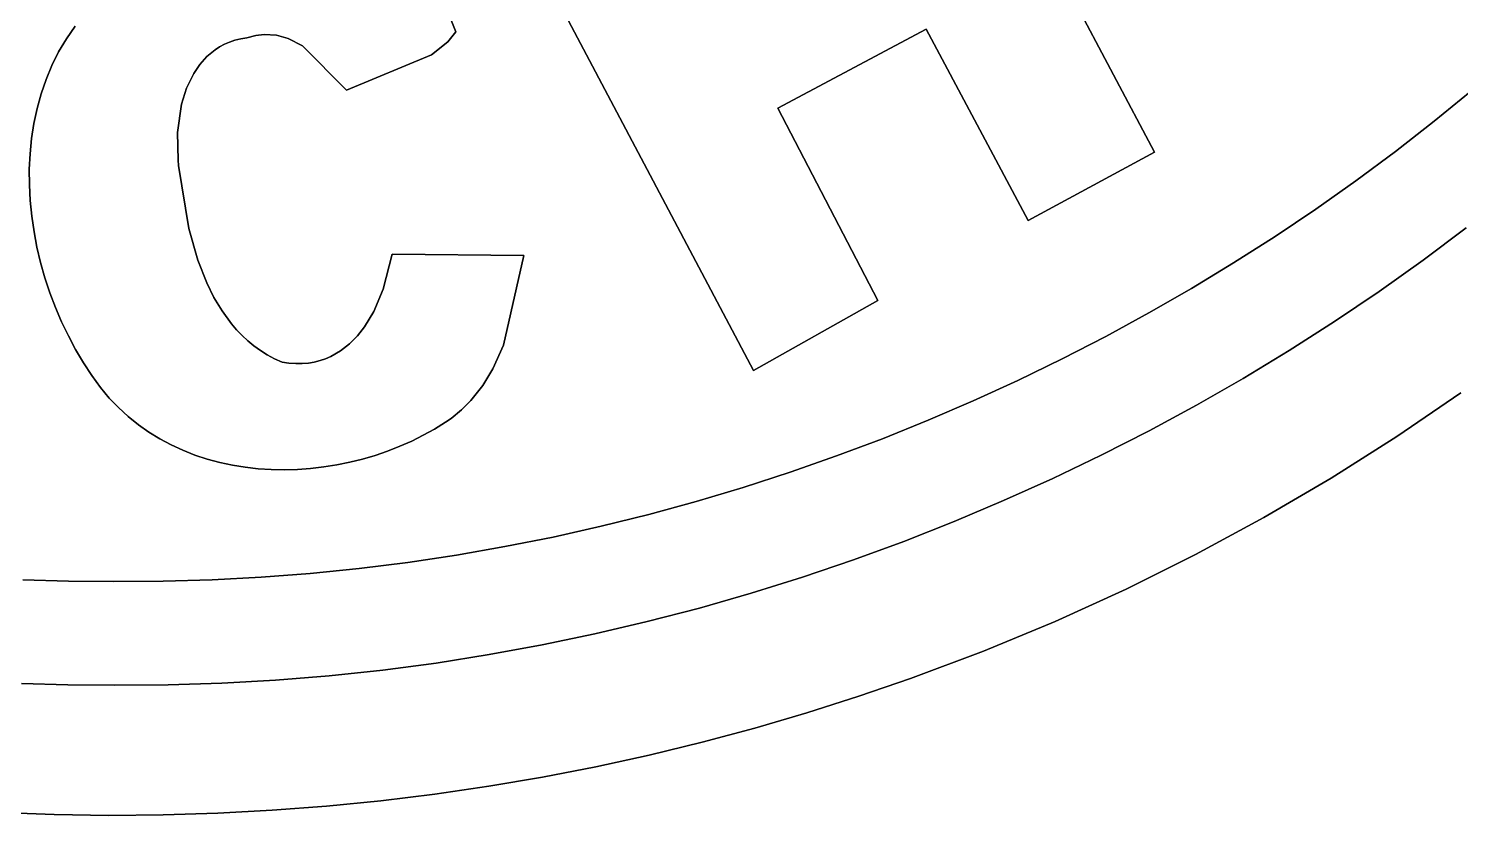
# Model space of a CAD drawing. Extents: x -357 to 364, y -246 to 254.
# Drawn here: x -0.1 to 79.8, y -125.9 to -82 of the extents above; entities that cross this region are included whole.
import ezdxf

# ---------------------------------------------------------------- set-up
doc = ezdxf.new("R2010")
doc.units = 0
doc.header["$MEASUREMENT"] = 0
doc.linetypes.add('CONTINUOUS_100', pattern=[0])
for name, color, linetype in [('COLOR_0260AAFF', 7, 'CONTINUOUS'), ('COLOR_DB053EFF', 7, 'CONTINUOUS'), ('COLOR_FFFFFFFF', 7, 'CONTINUOUS'), ('DAMIEL', 171, 'CONTINUOUS')]:
    doc.layers.add(name, color=color, linetype=linetype)

msp = doc.modelspace()

# ---------------------------------------------------------------- linework, layer by layer
at = {"layer": 'COLOR_0260AAFF', "linetype": 'CONTINUOUS_100'}
for p, q in [((77.691524, -94.897197), (80.096079, -93.095371)), ((75.243306, -96.638873), (77.691524, -94.897197)), ((72.753062, -98.319711), (75.243306, -96.638873)), ((70.222429, -99.939025), (72.753062, -98.319711)), ((67.653047, -101.496128), (70.222429, -99.939025)), ((65.046552, -102.990333), (67.653047, -101.496128)), ((62.404583, -104.420954), (65.046552, -102.990333)), ((79.806733, -102.305419), (76.21924, -104.745895)), ((59.728777, -105.787305), (62.404583, -104.420954)), ((76.21924, -104.745895), (72.552752, -107.065503)), ((57.020773, -107.088699), (59.728777, -105.787305)), ((72.552752, -107.065503), (68.810549, -109.260828)), ((54.282208, -108.32445), (57.020773, -107.088699)), ((51.51472, -109.49387), (54.282208, -108.32445)), ((68.810549, -109.260828), (64.995912, -111.328455)), ((48.719947, -110.596274), (51.51472, -109.49387)), ((45.899527, -111.630975), (48.719947, -110.596274)), ((43.055097, -112.597286), (45.899527, -111.630975)), ((64.995912, -111.328455), (61.11212, -113.264971)), ((40.188296, -113.49452), (43.055097, -112.597286)), ((61.11212, -113.264971), (57.162456, -115.066961)), ((37.300761, -114.321993), (40.188296, -113.49452)), ((34.394131, -115.079015), (37.300761, -114.321993)), ((28.530134, -116.378967), (31.470043, -115.764902)), ((31.470043, -115.764902), (34.394131, -115.079015)), ((57.162456, -115.066961), (53.150198, -116.73101)), ((25.576044, -116.920522), (28.530134, -116.378967)), ((19.631868, -117.783361), (22.609409, -117.388883)), ((22.609409, -117.388883), (25.576044, -116.920522)), ((53.150198, -116.73101), (49.078628, -118.253704)), ((13.650618, -118.347925), (16.645058, -118.10327)), ((16.645058, -118.10327), (19.631868, -117.783361)), ((49.078628, -118.253704), (46.203897, -119.24672)), ((-0.539003, -118.533763), (2.048689, -118.606965)), ((2.048689, -118.606965), (4.637891, -118.623494)), ((4.637891, -118.623494), (7.645397, -118.608723)), ((7.645397, -118.608723), (10.650185, -118.516639)), ((10.650185, -118.516639), (13.650618, -118.347925)), ((46.203897, -119.24672), (43.306703, -120.170789)), ((43.306703, -120.170789), (40.388669, -121.02588)), ((40.388669, -121.02588), (37.451418, -121.81196)), ((37.451418, -121.81196), (34.496577, -122.528999)), ((34.496577, -122.528999), (31.525768, -123.176964)), ((28.540616, -123.755824), (25.542745, -124.265547)), ((31.525768, -123.176964), (28.540616, -123.755824)), ((25.542745, -124.265547), (22.53378, -124.706101)), ((16.489062, -125.379578), (13.456558, -125.612437)), ((19.515344, -125.077456), (16.489062, -125.379578)), ((22.53378, -124.706101), (19.515344, -125.077456)), ((1.296808, -125.8506), (-1.742442, -125.736665)), ((4.337957, -125.895113), (1.296808, -125.8506)), ((7.379381, -125.870236), (4.337957, -125.895113)), ((10.419457, -125.776), (7.379381, -125.870236)), ((13.456558, -125.612437), (10.419457, -125.776))]:
    msp.add_line(p, q, dxfattribs=at)
at = {"layer": 'COLOR_DB053EFF', "linetype": 'CONTINUOUS_100'}
for p, q in [((62.710311, -88.865147), (49.191733, -63.361449)), ((62.710311, -88.865147), (49.191733, -63.361449)), ((27.55291, -76.896365), (40.316319, -101.056365)), ((27.55291, -76.896365), (40.316319, -101.056365)), ((23.716536, -82.156039), (23.409493, -81.400365)), ((23.716536, -82.156039), (23.409493, -81.400365)), ((2.453177, -81.837893), (1.969572, -82.541703)), ((2.453177, -81.837893), (1.969572, -82.541703)), ((12.537119, -82.354909), (13.017572, -82.299475)), ((12.537119, -82.354909), (13.017572, -82.299475)), ((13.017572, -82.299475), (13.703531, -82.342327)), ((13.017572, -82.299475), (13.703531, -82.342327)), ((23.26599, -82.706978), (23.716536, -82.156039)), ((23.26599, -82.706978), (23.716536, -82.156039)), ((41.671923, -86.409556), (49.952107, -81.994566)), ((41.671923, -86.409556), (49.952107, -81.994566)), ((49.952107, -81.994566), (55.659804, -92.691908)), ((49.952107, -81.994566), (55.659804, -92.691908)), ((1.969572, -82.541703), (1.539784, -83.273312)), ((1.969572, -82.541703), (1.539784, -83.273312)), ((10.271071, -83.153262), (10.523577, -82.990175)), ((10.271071, -83.153262), (10.523577, -82.990175)), ((10.523577, -82.990175), (10.792424, -82.846252)), ((10.523577, -82.990175), (10.792424, -82.846252)), ((10.792424, -82.846252), (11.077932, -82.722613)), ((10.792424, -82.846252), (11.077932, -82.722613)), ((11.077932, -82.722613), (11.38042, -82.62038)), ((11.077932, -82.722613), (11.38042, -82.62038)), ((11.38042, -82.62038), (11.700209, -82.540673)), ((11.38042, -82.62038), (11.700209, -82.540673)), ((11.700209, -82.540673), (12.037617, -82.484614)), ((11.700209, -82.540673), (12.037617, -82.484614)), ((12.037617, -82.484614), (12.537119, -82.354909)), ((12.037617, -82.484614), (12.537119, -82.354909)), ((13.703531, -82.342327), (14.349195, -82.518207)), ((13.703531, -82.342327), (14.349195, -82.518207)), ((14.349195, -82.518207), (15.150052, -82.924306)), ((14.349195, -82.518207), (15.150052, -82.924306)), ((15.150052, -82.924306), (17.601788, -85.402315)), ((15.150052, -82.924306), (17.601788, -85.402315)), ((22.342825, -83.430182), (23.26599, -82.706978)), ((22.342825, -83.430182), (23.26599, -82.706978)), ((1.539784, -83.273312), (1.162674, -84.030219)), ((1.539784, -83.273312), (1.162674, -84.030219)), ((9.41806, -83.974824), (9.813802, -83.532441)), ((9.41806, -83.974824), (9.813802, -83.532441)), ((9.813802, -83.532441), (10.271071, -83.153262)), ((9.813802, -83.532441), (10.271071, -83.153262)), ((17.601788, -85.402315), (22.342825, -83.430182)), ((17.601788, -85.402315), (22.342825, -83.430182)), ((1.162674, -84.030219), (0.8371, -84.80992)), ((1.162674, -84.030219), (0.8371, -84.80992)), ((8.681096, -85.298437), (9.081287, -84.47144)), ((8.681096, -85.298437), (9.081287, -84.47144)), ((9.081287, -84.47144), (9.41806, -83.974824)), ((9.081287, -84.47144), (9.41806, -83.974824)), ((0.8371, -84.80992), (0.561922, -85.609913)), ((0.8371, -84.80992), (0.561922, -85.609913)), ((8.399194, -86.197016), (8.681096, -85.298437)), ((8.399194, -86.197016), (8.681096, -85.298437)), ((80.320097, -85.496562), (78.30899, -87.137025)), ((80.320097, -85.496562), (78.30899, -87.137025)), ((0.561922, -85.609913), (0.336, -86.427693)), ((0.561922, -85.609913), (0.336, -86.427693)), ((8.168773, -87.771511), (8.399194, -86.197016)), ((8.168773, -87.771511), (8.399194, -86.197016)), ((0.336, -86.427693), (0.158192, -87.260759)), ((0.336, -86.427693), (0.158192, -87.260759)), ((47.256077, -97.144902), (41.671923, -86.409556)), ((47.256077, -97.144902), (41.671923, -86.409556)), ((0.158192, -87.260759), (0.027358, -88.106607)), ((0.158192, -87.260759), (0.027358, -88.106607)), ((8.202978, -89.320645), (8.168773, -87.771511)), ((8.202978, -89.320645), (8.168773, -87.771511)), ((78.30899, -87.137025), (76.147213, -88.825733)), ((78.30899, -87.137025), (76.147213, -88.825733)), ((0.027358, -88.106607), (-0.057642, -88.962734)), ((0.027358, -88.106607), (-0.057642, -88.962734)), ((-0.057642, -88.962734), (-0.097949, -89.826636)), ((-0.057642, -88.962734), (-0.097949, -89.826636)), ((8.238057, -89.615098), (8.202978, -89.320645)), ((8.238057, -89.615098), (8.202978, -89.320645)), ((55.659804, -92.691908), (62.710311, -88.865147)), ((55.659804, -92.691908), (62.710311, -88.865147)), ((76.147213, -88.825733), (73.945872, -90.462432)), ((76.147213, -88.825733), (73.945872, -90.462432)), ((-0.097949, -89.826636), (-0.094704, -90.695812)), ((-0.097949, -89.826636), (-0.094704, -90.695812)), ((8.806549, -93.133632), (8.238057, -89.615098)), ((8.806549, -93.133632), (8.238057, -89.615098)), ((-0.094704, -90.695812), (-0.049047, -91.567757)), ((-0.094704, -90.695812), (-0.049047, -91.567757)), ((73.945872, -90.462432), (71.706353, -92.046531)), ((73.945872, -90.462432), (71.706353, -92.046531)), ((-0.049047, -91.567757), (0.037881, -92.439969)), ((-0.049047, -91.567757), (0.037881, -92.439969)), ((0.037881, -92.439969), (0.16494, -93.309945)), ((0.037881, -92.439969), (0.16494, -93.309945)), ((71.706353, -92.046531), (69.430043, -93.577438)), ((71.706353, -92.046531), (69.430043, -93.577438)), ((0.16494, -93.309945), (0.330988, -94.175182)), ((0.16494, -93.309945), (0.330988, -94.175182)), ((9.305646, -94.898505), (8.806549, -93.133632)), ((9.305646, -94.898505), (8.806549, -93.133632)), ((0.330988, -94.175182), (0.534886, -95.033176)), ((0.330988, -94.175182), (0.534886, -95.033176)), ((69.430043, -93.577438), (67.118328, -95.054563)), ((69.430043, -93.577438), (67.118328, -95.054563)), ((0.534886, -95.033176), (0.775493, -95.881424)), ((0.534886, -95.033176), (0.775493, -95.881424)), ((9.803829, -96.16859), (9.305646, -94.898505)), ((9.803829, -96.16859), (9.305646, -94.898505)), ((20.15658, -94.555044), (19.657297, -96.520777)), ((20.15658, -94.555044), (19.657297, -96.520777)), ((27.510555, -94.641919), (20.15658, -94.555044)), ((27.510555, -94.641919), (20.15658, -94.555044)), ((26.367488, -99.641724), (27.510555, -94.641919)), ((26.367488, -99.641724), (27.510555, -94.641919)), ((67.118328, -95.054563), (64.772594, -96.477313)), ((67.118328, -95.054563), (64.772594, -96.477313)), ((0.775493, -95.881424), (1.051668, -96.717424)), ((0.775493, -95.881424), (1.051668, -96.717424)), ((10.203463, -96.973798), (9.803829, -96.16859)), ((10.203463, -96.973798), (9.803829, -96.16859)), ((19.657297, -96.520777), (19.125139, -97.766862)), ((19.657297, -96.520777), (19.125139, -97.766862)), ((64.772594, -96.477313), (62.394228, -97.845097)), ((64.772594, -96.477313), (62.394228, -97.845097)), ((1.051668, -96.717424), (1.362271, -97.538673)), ((1.051668, -96.717424), (1.362271, -97.538673)), ((10.662416, -97.735833), (10.203463, -96.973798)), ((10.662416, -97.735833), (10.203463, -96.973798)), ((40.316319, -101.056365), (47.256077, -97.144902)), ((40.316319, -101.056365), (47.256077, -97.144902)), ((1.362271, -97.538673), (1.70616, -98.342666)), ((1.362271, -97.538673), (1.70616, -98.342666)), ((11.185238, -98.446158), (10.662416, -97.735833)), ((11.185238, -98.446158), (10.662416, -97.735833)), ((19.125139, -97.766862), (18.612473, -98.61629)), ((19.125139, -97.766862), (18.612473, -98.61629)), ((62.394228, -97.845097), (59.984616, -99.157325)), ((62.394228, -97.845097), (59.984616, -99.157325)), ((1.70616, -98.342666), (2.082196, -99.126903)), ((1.70616, -98.342666), (2.082196, -99.126903)), ((11.472022, -98.779262), (11.185238, -98.446158)), ((11.472022, -98.779262), (11.185238, -98.446158)), ((11.77648, -99.096238), (11.472022, -98.779262)), ((11.77648, -99.096238), (11.472022, -98.779262)), ((18.612473, -98.61629), (18.213687, -99.125114)), ((18.612473, -98.61629), (18.213687, -99.125114)), ((2.082196, -99.126903), (2.489238, -99.888878)), ((2.082196, -99.126903), (2.489238, -99.888878)), ((12.09918, -99.396017), (11.77648, -99.096238)), ((12.09918, -99.396017), (11.77648, -99.096238)), ((12.440691, -99.677534), (12.09918, -99.396017)), ((12.440691, -99.677534), (12.09918, -99.396017)), ((12.801583, -99.939721), (12.440691, -99.677534)), ((12.801583, -99.939721), (12.440691, -99.677534)), ((17.767466, -99.577441), (17.272242, -99.964248)), ((17.767466, -99.577441), (17.272242, -99.964248)), ((18.213687, -99.125114), (17.767466, -99.577441)), ((18.213687, -99.125114), (17.767466, -99.577441)), ((25.772702, -100.96799), (26.367488, -99.641724)), ((25.772702, -100.96799), (26.367488, -99.641724)), ((59.984616, -99.157325), (57.545143, -100.413405)), ((59.984616, -99.157325), (57.545143, -100.413405)), ((2.489238, -99.888878), (2.926145, -100.626089)), ((2.489238, -99.888878), (2.926145, -100.626089)), ((2.926145, -100.626089), (3.391777, -101.336034)), ((2.926145, -100.626089), (3.391777, -101.336034)), ((13.182424, -100.181511), (12.801583, -99.939721)), ((13.182424, -100.181511), (12.801583, -99.939721)), ((13.583782, -100.401836), (13.182424, -100.181511)), ((13.583782, -100.401836), (13.182424, -100.181511)), ((14.006227, -100.599631), (13.583782, -100.401836)), ((14.006227, -100.599631), (13.583782, -100.401836)), ((14.395303, -100.652103), (14.006227, -100.599631)), ((14.395303, -100.652103), (14.006227, -100.599631)), ((14.769973, -100.675788), (14.395303, -100.652103)), ((14.769973, -100.675788), (14.395303, -100.652103)), ((15.130433, -100.671812), (14.769973, -100.675788)), ((15.130433, -100.671812), (14.769973, -100.675788)), ((15.47688, -100.641304), (15.130433, -100.671812)), ((15.47688, -100.641304), (15.130433, -100.671812)), ((15.809509, -100.585392), (15.47688, -100.641304)), ((15.809509, -100.585392), (15.47688, -100.641304)), ((16.128516, -100.505203), (15.809509, -100.585392)), ((16.128516, -100.505203), (15.809509, -100.585392)), ((16.434097, -100.401867), (16.128516, -100.505203)), ((16.434097, -100.401867), (16.128516, -100.505203)), ((16.726447, -100.27651), (16.434097, -100.401867)), ((16.726447, -100.27651), (16.434097, -100.401867)), ((17.272242, -99.964248), (16.726447, -100.27651)), ((17.272242, -99.964248), (16.726447, -100.27651)), ((57.545143, -100.413405), (55.077197, -101.612745)), ((57.545143, -100.413405), (55.077197, -101.612745)), ((3.391777, -101.336034), (3.884992, -102.016208)), ((3.391777, -101.336034), (3.884992, -102.016208)), ((25.211812, -101.89296), (25.772702, -100.96799)), ((25.211812, -101.89296), (25.772702, -100.96799)), ((3.884992, -102.016208), (4.368021, -102.595036)), ((3.884992, -102.016208), (4.368021, -102.595036)), ((24.537589, -102.741874), (25.211812, -101.89296)), ((24.537589, -102.741874), (25.211812, -101.89296)), ((55.077197, -101.612745), (52.582164, -102.754755)), ((55.077197, -101.612745), (52.582164, -102.754755)), ((4.368021, -102.595036), (4.880843, -103.132337)), ((4.368021, -102.595036), (4.880843, -103.132337)), ((24.01851, -103.258323), (24.537589, -102.741874)), ((24.01851, -103.258323), (24.537589, -102.741874)), ((52.582164, -102.754755), (50.061429, -103.838842)), ((52.582164, -102.754755), (50.061429, -103.838842)), ((4.880843, -103.132337), (5.42158, -103.628657)), ((4.880843, -103.132337), (5.42158, -103.628657)), ((5.42158, -103.628657), (5.988355, -104.084547)), ((5.42158, -103.628657), (5.988355, -104.084547)), ((23.125541, -103.947898), (23.439107, -103.73011)), ((23.125541, -103.947898), (23.439107, -103.73011)), ((23.439107, -103.73011), (24.01851, -103.258323)), ((23.439107, -103.73011), (24.01851, -103.258323)), ((50.061429, -103.838842), (47.516381, -104.864417)), ((50.061429, -103.838842), (47.516381, -104.864417)), ((5.988355, -104.084547), (6.579289, -104.500555)), ((5.988355, -104.084547), (6.579289, -104.500555)), ((6.579289, -104.500555), (7.192502, -104.877232)), ((6.579289, -104.500555), (7.192502, -104.877232)), ((21.242958, -104.996521), (21.890155, -104.67405)), ((21.242958, -104.996521), (21.890155, -104.67405)), ((21.890155, -104.67405), (22.518309, -104.324326)), ((21.890155, -104.67405), (22.518309, -104.324326)), ((22.518309, -104.324326), (23.125541, -103.947898)), ((22.518309, -104.324326), (23.125541, -103.947898)), ((7.192502, -104.877232), (7.826117, -105.215125)), ((7.192502, -104.877232), (7.826117, -105.215125)), ((7.826117, -105.215125), (8.478257, -105.514785)), ((7.826117, -105.215125), (8.478257, -105.514785)), ((19.898944, -105.557506), (20.578594, -105.291189)), ((19.898944, -105.557506), (20.578594, -105.291189)), ((20.578594, -105.291189), (21.242958, -104.996521)), ((20.578594, -105.291189), (21.242958, -104.996521)), ((47.516381, -104.864417), (44.948404, -105.830887)), ((47.516381, -104.864417), (44.948404, -105.830887)), ((8.478257, -105.514785), (9.147041, -105.776758)), ((8.478257, -105.514785), (9.147041, -105.776758)), ((9.147041, -105.776758), (9.830592, -106.001596)), ((9.147041, -105.776758), (9.830592, -106.001596)), ((9.830592, -106.001596), (10.527032, -106.189847)), ((9.830592, -106.001596), (10.527032, -106.189847)), ((10.527032, -106.189847), (11.234482, -106.34206)), ((10.527032, -106.189847), (11.234482, -106.34206)), ((17.065041, -106.328282), (17.787056, -106.18086)), ((17.065041, -106.328282), (17.787056, -106.18086)), ((17.787056, -106.18086), (18.501296, -106.002891)), ((17.787056, -106.18086), (18.501296, -106.002891)), ((18.501296, -106.002891), (19.205885, -105.794923)), ((18.501296, -106.002891), (19.205885, -105.794923)), ((19.205885, -105.794923), (19.898944, -105.557506)), ((19.205885, -105.794923), (19.898944, -105.557506)), ((44.948404, -105.830887), (42.358884, -106.737661)), ((44.948404, -105.830887), (42.358884, -106.737661)), ((11.234482, -106.34206), (11.951063, -106.458784)), ((11.234482, -106.34206), (11.951063, -106.458784)), ((11.951063, -106.458784), (12.674899, -106.540568)), ((11.951063, -106.458784), (12.674899, -106.540568)), ((12.674899, -106.540568), (13.404109, -106.587961)), ((12.674899, -106.540568), (13.404109, -106.587961)), ((13.404109, -106.587961), (14.136815, -106.601512)), ((13.404109, -106.587961), (14.136815, -106.601512)), ((14.136815, -106.601512), (14.87114, -106.581771)), ((14.136815, -106.601512), (14.87114, -106.581771)), ((14.87114, -106.581771), (15.605205, -106.529286)), ((14.87114, -106.581771), (15.605205, -106.529286)), ((15.605205, -106.529286), (16.337132, -106.444607)), ((15.605205, -106.529286), (16.337132, -106.444607)), ((16.337132, -106.444607), (17.065041, -106.328282)), ((16.337132, -106.444607), (17.065041, -106.328282)), ((42.358884, -106.737661), (39.749209, -107.584149)), ((42.358884, -106.737661), (39.749209, -107.584149)), ((39.749209, -107.584149), (37.120765, -108.369758)), ((39.749209, -107.584149), (37.120765, -108.369758)), ((37.120765, -108.369758), (34.474938, -109.093897)), ((37.120765, -108.369758), (34.474938, -109.093897)), ((34.474938, -109.093897), (31.813113, -109.755976)), ((34.474938, -109.093897), (31.813113, -109.755976)), ((31.813113, -109.755976), (29.136678, -110.355402)), ((31.813113, -109.755976), (29.136678, -110.355402)), ((26.447019, -110.891585), (23.745522, -111.363933)), ((26.447019, -110.891585), (23.745522, -111.363933)), ((29.136678, -110.355402), (26.447019, -110.891585)), ((29.136678, -110.355402), (26.447019, -110.891585)), ((21.033573, -111.771855), (18.312559, -112.11476)), ((21.033573, -111.771855), (18.312559, -112.11476)), ((23.745522, -111.363933), (21.033573, -111.771855)), ((23.745522, -111.363933), (21.033573, -111.771855)), ((12.84888, -112.603153), (10.108988, -112.747458)), ((12.84888, -112.603153), (10.108988, -112.747458)), ((15.583866, -112.392056), (12.84888, -112.603153)), ((15.583866, -112.392056), (12.84888, -112.603153)), ((18.312559, -112.11476), (15.583866, -112.392056)), ((18.312559, -112.11476), (15.583866, -112.392056)), ((2.083807, -112.816066), (-0.451099, -112.741981)), ((2.083807, -112.816066), (-0.451099, -112.741981)), ((4.620029, -112.83333), (2.083807, -112.816066)), ((4.620029, -112.83333), (2.083807, -112.816066)), ((7.365575, -112.824381), (4.620029, -112.83333)), ((7.365575, -112.824381), (4.620029, -112.83333)), ((10.108988, -112.747458), (7.365575, -112.824381)), ((10.108988, -112.747458), (7.365575, -112.824381))]:
    msp.add_line(p, q, dxfattribs=at)
at = {"layer": 'COLOR_FFFFFFFF', "linetype": 'CONTINUOUS_100'}
for p, q in [((49.191733, -63.361449), (62.710311, -88.865147)), ((40.316319, -101.056365), (27.55291, -76.896365)), ((23.409493, -81.400365), (23.716536, -82.156039)), ((1.969572, -82.541703), (2.453177, -81.837893)), ((13.017572, -82.299475), (12.537119, -82.354909)), ((13.703531, -82.342327), (13.017572, -82.299475)), ((23.716536, -82.156039), (23.26599, -82.706978)), ((49.952107, -81.994566), (41.671923, -86.409556)), ((55.659804, -92.691908), (49.952107, -81.994566)), ((1.539784, -83.273312), (1.969572, -82.541703)), ((10.523577, -82.990175), (10.271071, -83.153262)), ((10.792424, -82.846252), (10.523577, -82.990175)), ((11.077932, -82.722613), (10.792424, -82.846252)), ((11.38042, -82.62038), (11.077932, -82.722613)), ((11.700209, -82.540673), (11.38042, -82.62038)), ((12.037617, -82.484614), (11.700209, -82.540673)), ((12.537119, -82.354909), (12.037617, -82.484614)), ((14.349195, -82.518207), (13.703531, -82.342327)), ((15.150052, -82.924306), (14.349195, -82.518207)), ((17.601788, -85.402315), (15.150052, -82.924306)), ((23.26599, -82.706978), (22.342825, -83.430182)), ((1.162674, -84.030219), (1.539784, -83.273312)), ((9.813802, -83.532441), (9.41806, -83.974824)), ((10.271071, -83.153262), (9.813802, -83.532441)), ((22.342825, -83.430182), (17.601788, -85.402315)), ((0.8371, -84.80992), (1.162674, -84.030219)), ((9.081287, -84.47144), (8.681096, -85.298437)), ((9.41806, -83.974824), (9.081287, -84.47144)), ((0.561922, -85.609913), (0.8371, -84.80992)), ((8.681096, -85.298437), (8.399194, -86.197016)), ((78.30899, -87.137025), (80.320097, -85.496562)), ((0.336, -86.427693), (0.561922, -85.609913)), ((8.399194, -86.197016), (8.168773, -87.771511)), ((0.158192, -87.260759), (0.336, -86.427693)), ((41.671923, -86.409556), (47.256077, -97.144902)), ((0.027358, -88.106607), (0.158192, -87.260759)), ((8.168773, -87.771511), (8.202978, -89.320645)), ((76.147213, -88.825733), (78.30899, -87.137025)), ((-0.057642, -88.962734), (0.027358, -88.106607)), ((-0.097949, -89.826636), (-0.057642, -88.962734)), ((8.202978, -89.320645), (8.238057, -89.615098)), ((62.710311, -88.865147), (55.659804, -92.691908)), ((73.945872, -90.462432), (76.147213, -88.825733)), ((-0.094704, -90.695812), (-0.097949, -89.826636)), ((8.238057, -89.615098), (8.806549, -93.133632)), ((-0.049047, -91.567757), (-0.094704, -90.695812)), ((71.706353, -92.046531), (73.945872, -90.462432)), ((0.037881, -92.439969), (-0.049047, -91.567757)), ((0.16494, -93.309945), (0.037881, -92.439969)), ((69.430043, -93.577438), (71.706353, -92.046531)), ((0.330988, -94.175182), (0.16494, -93.309945)), ((8.806549, -93.133632), (9.305646, -94.898505)), ((80.096079, -93.095371), (77.691524, -94.897197)), ((0.534886, -95.033176), (0.330988, -94.175182)), ((67.118328, -95.054563), (69.430043, -93.577438)), ((0.775493, -95.881424), (0.534886, -95.033176)), ((9.305646, -94.898505), (9.803829, -96.16859)), ((19.657297, -96.520777), (20.15658, -94.555044)), ((20.15658, -94.555044), (27.510555, -94.641919)), ((27.510555, -94.641919), (26.367488, -99.641724)), ((64.772594, -96.477313), (67.118328, -95.054563)), ((77.691524, -94.897197), (75.243306, -96.638873)), ((1.051668, -96.717424), (0.775493, -95.881424)), ((9.803829, -96.16859), (10.203463, -96.973798)), ((19.125139, -97.766862), (19.657297, -96.520777)), ((62.394228, -97.845097), (64.772594, -96.477313)), ((75.243306, -96.638873), (72.753062, -98.319711)), ((1.362271, -97.538673), (1.051668, -96.717424)), ((10.203463, -96.973798), (10.662416, -97.735833)), ((47.256077, -97.144902), (40.316319, -101.056365)), ((1.70616, -98.342666), (1.362271, -97.538673)), ((10.662416, -97.735833), (11.185238, -98.446158)), ((18.612473, -98.61629), (19.125139, -97.766862)), ((59.984616, -99.157325), (62.394228, -97.845097)), ((2.082196, -99.126903), (1.70616, -98.342666)), ((11.185238, -98.446158), (11.472022, -98.779262)), ((11.472022, -98.779262), (11.77648, -99.096238)), ((18.213687, -99.125114), (18.612473, -98.61629)), ((72.753062, -98.319711), (70.222429, -99.939025)), ((2.489238, -99.888878), (2.082196, -99.126903)), ((11.77648, -99.096238), (12.09918, -99.396017)), ((12.09918, -99.396017), (12.440691, -99.677534)), ((12.440691, -99.677534), (12.801583, -99.939721)), ((17.272242, -99.964248), (17.767466, -99.577441)), ((17.767466, -99.577441), (18.213687, -99.125114)), ((26.367488, -99.641724), (25.772702, -100.96799)), ((57.545143, -100.413405), (59.984616, -99.157325)), ((2.926145, -100.626089), (2.489238, -99.888878)), ((3.391777, -101.336034), (2.926145, -100.626089)), ((12.801583, -99.939721), (13.182424, -100.181511)), ((13.182424, -100.181511), (13.583782, -100.401836)), ((13.583782, -100.401836), (14.006227, -100.599631)), ((14.006227, -100.599631), (14.395303, -100.652103)), ((14.395303, -100.652103), (14.769973, -100.675788)), ((14.769973, -100.675788), (15.130433, -100.671812)), ((15.130433, -100.671812), (15.47688, -100.641304)), ((15.47688, -100.641304), (15.809509, -100.585392)), ((15.809509, -100.585392), (16.128516, -100.505203)), ((16.128516, -100.505203), (16.434097, -100.401867)), ((16.434097, -100.401867), (16.726447, -100.27651)), ((16.726447, -100.27651), (17.272242, -99.964248)), ((55.077197, -101.612745), (57.545143, -100.413405)), ((70.222429, -99.939025), (67.653047, -101.496128)), ((3.884992, -102.016208), (3.391777, -101.336034)), ((25.772702, -100.96799), (25.211812, -101.89296)), ((4.368021, -102.595036), (3.884992, -102.016208)), ((25.211812, -101.89296), (24.537589, -102.741874)), ((52.582164, -102.754755), (55.077197, -101.612745)), ((67.653047, -101.496128), (65.046552, -102.990333)), ((4.880843, -103.132337), (4.368021, -102.595036)), ((24.537589, -102.741874), (24.01851, -103.258323)), ((50.061429, -103.838842), (52.582164, -102.754755)), ((65.046552, -102.990333), (62.404583, -104.420954)), ((76.21924, -104.745895), (79.806733, -102.305419)), ((5.42158, -103.628657), (4.880843, -103.132337)), ((5.988355, -104.084547), (5.42158, -103.628657)), ((23.439107, -103.73011), (23.125541, -103.947898)), ((24.01851, -103.258323), (23.439107, -103.73011)), ((47.516381, -104.864417), (50.061429, -103.838842)), ((6.579289, -104.500555), (5.988355, -104.084547)), ((7.192502, -104.877232), (6.579289, -104.500555)), ((21.890155, -104.67405), (21.242958, -104.996521)), ((22.518309, -104.324326), (21.890155, -104.67405)), ((23.125541, -103.947898), (22.518309, -104.324326)), ((62.404583, -104.420954), (59.728777, -105.787305)), ((7.826117, -105.215125), (7.192502, -104.877232)), ((8.478257, -105.514785), (7.826117, -105.215125)), ((20.578594, -105.291189), (19.898944, -105.557506)), ((21.242958, -104.996521), (20.578594, -105.291189)), ((44.948404, -105.830887), (47.516381, -104.864417)), ((72.552752, -107.065503), (76.21924, -104.745895)), ((9.147041, -105.776758), (8.478257, -105.514785)), ((9.830592, -106.001596), (9.147041, -105.776758)), ((10.527032, -106.189847), (9.830592, -106.001596)), ((11.234482, -106.34206), (10.527032, -106.189847)), ((17.787056, -106.18086), (17.065041, -106.328282)), ((18.501296, -106.002891), (17.787056, -106.18086)), ((19.205885, -105.794923), (18.501296, -106.002891)), ((19.898944, -105.557506), (19.205885, -105.794923)), ((42.358884, -106.737661), (44.948404, -105.830887)), ((59.728777, -105.787305), (57.020773, -107.088699)), ((11.951063, -106.458784), (11.234482, -106.34206)), ((12.674899, -106.540568), (11.951063, -106.458784)), ((13.404109, -106.587961), (12.674899, -106.540568)), ((14.136815, -106.601512), (13.404109, -106.587961)), ((14.87114, -106.581771), (14.136815, -106.601512)), ((15.605205, -106.529286), (14.87114, -106.581771)), ((16.337132, -106.444607), (15.605205, -106.529286)), ((17.065041, -106.328282), (16.337132, -106.444607)), ((39.749209, -107.584149), (42.358884, -106.737661)), ((68.810549, -109.260828), (72.552752, -107.065503)), ((37.120765, -108.369758), (39.749209, -107.584149)), ((57.020773, -107.088699), (54.282208, -108.32445)), ((34.474938, -109.093897), (37.120765, -108.369758)), ((54.282208, -108.32445), (51.51472, -109.49387)), ((31.813113, -109.755976), (34.474938, -109.093897)), ((64.995912, -111.328455), (68.810549, -109.260828)), ((29.136678, -110.355402), (31.813113, -109.755976)), ((51.51472, -109.49387), (48.719947, -110.596274)), ((23.745522, -111.363933), (26.447019, -110.891585)), ((26.447019, -110.891585), (29.136678, -110.355402)), ((48.719947, -110.596274), (45.899527, -111.630975)), ((18.312559, -112.11476), (21.033573, -111.771855)), ((21.033573, -111.771855), (23.745522, -111.363933)), ((45.899527, -111.630975), (43.055097, -112.597286)), ((61.11212, -113.264971), (64.995912, -111.328455)), ((10.108988, -112.747458), (12.84888, -112.603153)), ((12.84888, -112.603153), (15.583866, -112.392056)), ((15.583866, -112.392056), (18.312559, -112.11476)), ((43.055097, -112.597286), (40.188296, -113.49452)), ((-0.451099, -112.741981), (2.083807, -112.816066)), ((2.083807, -112.816066), (4.620029, -112.83333)), ((4.620029, -112.83333), (7.365575, -112.824381)), ((7.365575, -112.824381), (10.108988, -112.747458)), ((57.162456, -115.066961), (61.11212, -113.264971)), ((40.188296, -113.49452), (37.300761, -114.321993)), ((37.300761, -114.321993), (34.394131, -115.079015)), ((31.470043, -115.764902), (28.530134, -116.378967)), ((34.394131, -115.079015), (31.470043, -115.764902)), ((53.150198, -116.73101), (57.162456, -115.066961)), ((28.530134, -116.378967), (25.576044, -116.920522)), ((22.609409, -117.388883), (19.631868, -117.783361)), ((25.576044, -116.920522), (22.609409, -117.388883)), ((49.078628, -118.253704), (53.150198, -116.73101)), ((16.645058, -118.10327), (13.650618, -118.347925)), ((19.631868, -117.783361), (16.645058, -118.10327)), ((46.203897, -119.24672), (49.078628, -118.253704)), ((2.048689, -118.606965), (-0.539003, -118.533763)), ((4.637891, -118.623494), (2.048689, -118.606965)), ((7.645397, -118.608723), (4.637891, -118.623494)), ((10.650185, -118.516639), (7.645397, -118.608723)), ((13.650618, -118.347925), (10.650185, -118.516639)), ((43.306703, -120.170789), (46.203897, -119.24672)), ((40.388669, -121.02588), (43.306703, -120.170789)), ((37.451418, -121.81196), (40.388669, -121.02588)), ((34.496577, -122.528999), (37.451418, -121.81196)), ((31.525768, -123.176964), (34.496577, -122.528999)), ((25.542745, -124.265547), (28.540616, -123.755824)), ((28.540616, -123.755824), (31.525768, -123.176964)), ((22.53378, -124.706101), (25.542745, -124.265547)), ((13.456558, -125.612437), (16.489062, -125.379578)), ((16.489062, -125.379578), (19.515344, -125.077456)), ((19.515344, -125.077456), (22.53378, -124.706101)), ((-1.742442, -125.736665), (1.296808, -125.8506)), ((1.296808, -125.8506), (4.337957, -125.895113)), ((4.337957, -125.895113), (7.379381, -125.870236)), ((7.379381, -125.870236), (10.419457, -125.776)), ((10.419457, -125.776), (13.456558, -125.612437))]:
    msp.add_line(p, q, dxfattribs=at)
at = {"layer": 'DAMIEL', "linetype": 'CONTINUOUS_100'}
for p, q in [((62.710311, -88.865147), (49.191733, -63.361449)), ((62.710311, -88.865147), (49.191733, -63.361449)), ((27.55291, -76.896365), (40.316319, -101.056365)), ((27.55291, -76.896365), (40.316319, -101.056365)), ((23.716536, -82.156039), (23.409493, -81.400365)), ((23.716536, -82.156039), (23.409493, -81.400365)), ((2.453177, -81.837893), (1.969572, -82.541703)), ((2.453177, -81.837893), (1.969572, -82.541703)), ((12.537119, -82.354909), (13.017572, -82.299475)), ((12.537119, -82.354909), (13.017572, -82.299475)), ((13.017572, -82.299475), (13.703531, -82.342327)), ((13.017572, -82.299475), (13.703531, -82.342327)), ((23.26599, -82.706978), (23.716536, -82.156039)), ((23.26599, -82.706978), (23.716536, -82.156039)), ((41.671923, -86.409556), (49.952107, -81.994566)), ((41.671923, -86.409556), (49.952107, -81.994566)), ((49.952107, -81.994566), (55.659804, -92.691908)), ((49.952107, -81.994566), (55.659804, -92.691908)), ((1.969572, -82.541703), (1.539784, -83.273312)), ((1.969572, -82.541703), (1.539784, -83.273312)), ((10.271071, -83.153262), (10.523577, -82.990175)), ((10.271071, -83.153262), (10.523577, -82.990175)), ((10.523577, -82.990175), (10.792424, -82.846252)), ((10.523577, -82.990175), (10.792424, -82.846252)), ((10.792424, -82.846252), (11.077932, -82.722613)), ((10.792424, -82.846252), (11.077932, -82.722613)), ((11.077932, -82.722613), (11.38042, -82.62038)), ((11.077932, -82.722613), (11.38042, -82.62038)), ((11.38042, -82.62038), (11.700209, -82.540673)), ((11.38042, -82.62038), (11.700209, -82.540673)), ((11.700209, -82.540673), (12.037617, -82.484614)), ((11.700209, -82.540673), (12.037617, -82.484614)), ((12.037617, -82.484614), (12.537119, -82.354909)), ((12.037617, -82.484614), (12.537119, -82.354909)), ((13.703531, -82.342327), (14.349195, -82.518207)), ((13.703531, -82.342327), (14.349195, -82.518207)), ((14.349195, -82.518207), (15.150052, -82.924306)), ((14.349195, -82.518207), (15.150052, -82.924306)), ((15.150052, -82.924306), (17.601788, -85.402315)), ((15.150052, -82.924306), (17.601788, -85.402315)), ((22.342825, -83.430182), (23.26599, -82.706978)), ((22.342825, -83.430182), (23.26599, -82.706978)), ((1.539784, -83.273312), (1.162674, -84.030219)), ((1.539784, -83.273312), (1.162674, -84.030219)), ((9.41806, -83.974824), (9.813802, -83.532441)), ((9.41806, -83.974824), (9.813802, -83.532441)), ((9.813802, -83.532441), (10.271071, -83.153262)), ((9.813802, -83.532441), (10.271071, -83.153262)), ((17.601788, -85.402315), (22.342825, -83.430182)), ((17.601788, -85.402315), (22.342825, -83.430182)), ((1.162674, -84.030219), (0.8371, -84.80992)), ((1.162674, -84.030219), (0.8371, -84.80992)), ((8.681096, -85.298437), (9.081287, -84.47144)), ((8.681096, -85.298437), (9.081287, -84.47144)), ((9.081287, -84.47144), (9.41806, -83.974824)), ((9.081287, -84.47144), (9.41806, -83.974824)), ((0.8371, -84.80992), (0.561922, -85.609913)), ((0.8371, -84.80992), (0.561922, -85.609913)), ((8.399194, -86.197016), (8.681096, -85.298437)), ((8.399194, -86.197016), (8.681096, -85.298437)), ((80.320097, -85.496562), (78.30899, -87.137025)), ((80.320097, -85.496562), (78.30899, -87.137025)), ((0.561922, -85.609913), (0.336, -86.427693)), ((0.561922, -85.609913), (0.336, -86.427693)), ((8.168773, -87.771511), (8.399194, -86.197016)), ((8.168773, -87.771511), (8.399194, -86.197016)), ((0.336, -86.427693), (0.158192, -87.260759)), ((0.336, -86.427693), (0.158192, -87.260759)), ((47.256077, -97.144902), (41.671923, -86.409556)), ((47.256077, -97.144902), (41.671923, -86.409556)), ((0.158192, -87.260759), (0.027358, -88.106607)), ((0.158192, -87.260759), (0.027358, -88.106607)), ((8.202978, -89.320645), (8.168773, -87.771511)), ((8.202978, -89.320645), (8.168773, -87.771511)), ((78.30899, -87.137025), (76.147213, -88.825733)), ((78.30899, -87.137025), (76.147213, -88.825733)), ((0.027358, -88.106607), (-0.057642, -88.962734)), ((0.027358, -88.106607), (-0.057642, -88.962734)), ((-0.057642, -88.962734), (-0.097949, -89.826636)), ((-0.057642, -88.962734), (-0.097949, -89.826636)), ((8.238057, -89.615098), (8.202978, -89.320645)), ((8.238057, -89.615098), (8.202978, -89.320645)), ((55.659804, -92.691908), (62.710311, -88.865147)), ((55.659804, -92.691908), (62.710311, -88.865147)), ((76.147213, -88.825733), (73.945872, -90.462432)), ((76.147213, -88.825733), (73.945872, -90.462432)), ((-0.097949, -89.826636), (-0.094704, -90.695812)), ((-0.097949, -89.826636), (-0.094704, -90.695812)), ((8.806549, -93.133632), (8.238057, -89.615098)), ((8.806549, -93.133632), (8.238057, -89.615098)), ((-0.094704, -90.695812), (-0.049047, -91.567757)), ((-0.094704, -90.695812), (-0.049047, -91.567757)), ((73.945872, -90.462432), (71.706353, -92.046531)), ((73.945872, -90.462432), (71.706353, -92.046531)), ((-0.049047, -91.567757), (0.037881, -92.439969)), ((-0.049047, -91.567757), (0.037881, -92.439969)), ((0.037881, -92.439969), (0.16494, -93.309945)), ((0.037881, -92.439969), (0.16494, -93.309945)), ((71.706353, -92.046531), (69.430043, -93.577438)), ((71.706353, -92.046531), (69.430043, -93.577438)), ((0.16494, -93.309945), (0.330988, -94.175182)), ((0.16494, -93.309945), (0.330988, -94.175182)), ((9.305646, -94.898505), (8.806549, -93.133632)), ((9.305646, -94.898505), (8.806549, -93.133632)), ((77.691524, -94.897197), (80.096079, -93.095371)), ((0.330988, -94.175182), (0.534886, -95.033176)), ((0.330988, -94.175182), (0.534886, -95.033176)), ((69.430043, -93.577438), (67.118328, -95.054563)), ((69.430043, -93.577438), (67.118328, -95.054563)), ((0.534886, -95.033176), (0.775493, -95.881424)), ((0.534886, -95.033176), (0.775493, -95.881424)), ((9.803829, -96.16859), (9.305646, -94.898505)), ((9.803829, -96.16859), (9.305646, -94.898505)), ((20.15658, -94.555044), (19.657297, -96.520777)), ((20.15658, -94.555044), (19.657297, -96.520777)), ((27.510555, -94.641919), (20.15658, -94.555044)), ((27.510555, -94.641919), (20.15658, -94.555044)), ((26.367488, -99.641724), (27.510555, -94.641919)), ((26.367488, -99.641724), (27.510555, -94.641919)), ((67.118328, -95.054563), (64.772594, -96.477313)), ((67.118328, -95.054563), (64.772594, -96.477313)), ((75.243306, -96.638873), (77.691524, -94.897197)), ((0.775493, -95.881424), (1.051668, -96.717424)), ((0.775493, -95.881424), (1.051668, -96.717424)), ((10.203463, -96.973798), (9.803829, -96.16859)), ((10.203463, -96.973798), (9.803829, -96.16859)), ((19.657297, -96.520777), (19.125139, -97.766862)), ((19.657297, -96.520777), (19.125139, -97.766862)), ((64.772594, -96.477313), (62.394228, -97.845097)), ((64.772594, -96.477313), (62.394228, -97.845097)), ((72.753062, -98.319711), (75.243306, -96.638873)), ((1.051668, -96.717424), (1.362271, -97.538673)), ((1.051668, -96.717424), (1.362271, -97.538673)), ((10.662416, -97.735833), (10.203463, -96.973798)), ((10.662416, -97.735833), (10.203463, -96.973798)), ((40.316319, -101.056365), (47.256077, -97.144902)), ((40.316319, -101.056365), (47.256077, -97.144902)), ((1.362271, -97.538673), (1.70616, -98.342666)), ((1.362271, -97.538673), (1.70616, -98.342666)), ((11.185238, -98.446158), (10.662416, -97.735833)), ((11.185238, -98.446158), (10.662416, -97.735833)), ((19.125139, -97.766862), (18.612473, -98.61629)), ((19.125139, -97.766862), (18.612473, -98.61629)), ((62.394228, -97.845097), (59.984616, -99.157325)), ((62.394228, -97.845097), (59.984616, -99.157325)), ((1.70616, -98.342666), (2.082196, -99.126903)), ((1.70616, -98.342666), (2.082196, -99.126903)), ((11.472022, -98.779262), (11.185238, -98.446158)), ((11.472022, -98.779262), (11.185238, -98.446158)), ((11.77648, -99.096238), (11.472022, -98.779262)), ((11.77648, -99.096238), (11.472022, -98.779262)), ((18.612473, -98.61629), (18.213687, -99.125114)), ((18.612473, -98.61629), (18.213687, -99.125114)), ((70.222429, -99.939025), (72.753062, -98.319711)), ((2.082196, -99.126903), (2.489238, -99.888878)), ((2.082196, -99.126903), (2.489238, -99.888878)), ((12.09918, -99.396017), (11.77648, -99.096238)), ((12.09918, -99.396017), (11.77648, -99.096238)), ((12.440691, -99.677534), (12.09918, -99.396017)), ((12.440691, -99.677534), (12.09918, -99.396017)), ((12.801583, -99.939721), (12.440691, -99.677534)), ((12.801583, -99.939721), (12.440691, -99.677534)), ((17.767466, -99.577441), (17.272242, -99.964248)), ((17.767466, -99.577441), (17.272242, -99.964248)), ((18.213687, -99.125114), (17.767466, -99.577441)), ((18.213687, -99.125114), (17.767466, -99.577441)), ((25.772702, -100.96799), (26.367488, -99.641724)), ((25.772702, -100.96799), (26.367488, -99.641724)), ((59.984616, -99.157325), (57.545143, -100.413405)), ((59.984616, -99.157325), (57.545143, -100.413405)), ((2.489238, -99.888878), (2.926145, -100.626089)), ((2.489238, -99.888878), (2.926145, -100.626089)), ((2.926145, -100.626089), (3.391777, -101.336034)), ((2.926145, -100.626089), (3.391777, -101.336034)), ((13.182424, -100.181511), (12.801583, -99.939721)), ((13.182424, -100.181511), (12.801583, -99.939721)), ((13.583782, -100.401836), (13.182424, -100.181511)), ((13.583782, -100.401836), (13.182424, -100.181511)), ((14.006227, -100.599631), (13.583782, -100.401836)), ((14.006227, -100.599631), (13.583782, -100.401836)), ((14.395303, -100.652103), (14.006227, -100.599631)), ((14.395303, -100.652103), (14.006227, -100.599631)), ((14.769973, -100.675788), (14.395303, -100.652103)), ((14.769973, -100.675788), (14.395303, -100.652103)), ((15.130433, -100.671812), (14.769973, -100.675788)), ((15.130433, -100.671812), (14.769973, -100.675788)), ((15.47688, -100.641304), (15.130433, -100.671812)), ((15.47688, -100.641304), (15.130433, -100.671812)), ((15.809509, -100.585392), (15.47688, -100.641304)), ((15.809509, -100.585392), (15.47688, -100.641304)), ((16.128516, -100.505203), (15.809509, -100.585392)), ((16.128516, -100.505203), (15.809509, -100.585392)), ((16.434097, -100.401867), (16.128516, -100.505203)), ((16.434097, -100.401867), (16.128516, -100.505203)), ((16.726447, -100.27651), (16.434097, -100.401867)), ((16.726447, -100.27651), (16.434097, -100.401867)), ((17.272242, -99.964248), (16.726447, -100.27651)), ((17.272242, -99.964248), (16.726447, -100.27651)), ((57.545143, -100.413405), (55.077197, -101.612745)), ((57.545143, -100.413405), (55.077197, -101.612745)), ((67.653047, -101.496128), (70.222429, -99.939025)), ((3.391777, -101.336034), (3.884992, -102.016208)), ((3.391777, -101.336034), (3.884992, -102.016208)), ((25.211812, -101.89296), (25.772702, -100.96799)), ((25.211812, -101.89296), (25.772702, -100.96799)), ((3.884992, -102.016208), (4.368021, -102.595036)), ((3.884992, -102.016208), (4.368021, -102.595036)), ((24.537589, -102.741874), (25.211812, -101.89296)), ((24.537589, -102.741874), (25.211812, -101.89296)), ((55.077197, -101.612745), (52.582164, -102.754755)), ((55.077197, -101.612745), (52.582164, -102.754755)), ((65.046552, -102.990333), (67.653047, -101.496128)), ((4.368021, -102.595036), (4.880843, -103.132337)), ((4.368021, -102.595036), (4.880843, -103.132337)), ((24.01851, -103.258323), (24.537589, -102.741874)), ((24.01851, -103.258323), (24.537589, -102.741874)), ((52.582164, -102.754755), (50.061429, -103.838842)), ((52.582164, -102.754755), (50.061429, -103.838842)), ((62.404583, -104.420954), (65.046552, -102.990333)), ((79.806733, -102.305419), (76.21924, -104.745895)), ((4.880843, -103.132337), (5.42158, -103.628657)), ((4.880843, -103.132337), (5.42158, -103.628657)), ((5.42158, -103.628657), (5.988355, -104.084547)), ((5.42158, -103.628657), (5.988355, -104.084547)), ((23.125541, -103.947898), (23.439107, -103.73011)), ((23.125541, -103.947898), (23.439107, -103.73011)), ((23.439107, -103.73011), (24.01851, -103.258323)), ((23.439107, -103.73011), (24.01851, -103.258323)), ((50.061429, -103.838842), (47.516381, -104.864417)), ((50.061429, -103.838842), (47.516381, -104.864417)), ((5.988355, -104.084547), (6.579289, -104.500555)), ((5.988355, -104.084547), (6.579289, -104.500555)), ((6.579289, -104.500555), (7.192502, -104.877232)), ((6.579289, -104.500555), (7.192502, -104.877232)), ((21.242958, -104.996521), (21.890155, -104.67405)), ((21.242958, -104.996521), (21.890155, -104.67405)), ((21.890155, -104.67405), (22.518309, -104.324326)), ((21.890155, -104.67405), (22.518309, -104.324326)), ((22.518309, -104.324326), (23.125541, -103.947898)), ((22.518309, -104.324326), (23.125541, -103.947898)), ((59.728777, -105.787305), (62.404583, -104.420954)), ((7.192502, -104.877232), (7.826117, -105.215125)), ((7.192502, -104.877232), (7.826117, -105.215125)), ((7.826117, -105.215125), (8.478257, -105.514785)), ((7.826117, -105.215125), (8.478257, -105.514785)), ((19.898944, -105.557506), (20.578594, -105.291189)), ((19.898944, -105.557506), (20.578594, -105.291189)), ((20.578594, -105.291189), (21.242958, -104.996521)), ((20.578594, -105.291189), (21.242958, -104.996521)), ((47.516381, -104.864417), (44.948404, -105.830887)), ((47.516381, -104.864417), (44.948404, -105.830887)), ((76.21924, -104.745895), (72.552752, -107.065503)), ((8.478257, -105.514785), (9.147041, -105.776758)), ((8.478257, -105.514785), (9.147041, -105.776758)), ((9.147041, -105.776758), (9.830592, -106.001596)), ((9.147041, -105.776758), (9.830592, -106.001596)), ((9.830592, -106.001596), (10.527032, -106.189847)), ((9.830592, -106.001596), (10.527032, -106.189847)), ((10.527032, -106.189847), (11.234482, -106.34206)), ((10.527032, -106.189847), (11.234482, -106.34206)), ((17.065041, -106.328282), (17.787056, -106.18086)), ((17.065041, -106.328282), (17.787056, -106.18086)), ((17.787056, -106.18086), (18.501296, -106.002891)), ((17.787056, -106.18086), (18.501296, -106.002891)), ((18.501296, -106.002891), (19.205885, -105.794923)), ((18.501296, -106.002891), (19.205885, -105.794923)), ((19.205885, -105.794923), (19.898944, -105.557506)), ((19.205885, -105.794923), (19.898944, -105.557506)), ((44.948404, -105.830887), (42.358884, -106.737661)), ((44.948404, -105.830887), (42.358884, -106.737661)), ((57.020773, -107.088699), (59.728777, -105.787305)), ((11.234482, -106.34206), (11.951063, -106.458784)), ((11.234482, -106.34206), (11.951063, -106.458784)), ((11.951063, -106.458784), (12.674899, -106.540568)), ((11.951063, -106.458784), (12.674899, -106.540568)), ((12.674899, -106.540568), (13.404109, -106.587961)), ((12.674899, -106.540568), (13.404109, -106.587961)), ((13.404109, -106.587961), (14.136815, -106.601512)), ((13.404109, -106.587961), (14.136815, -106.601512)), ((14.136815, -106.601512), (14.87114, -106.581771)), ((14.136815, -106.601512), (14.87114, -106.581771)), ((14.87114, -106.581771), (15.605205, -106.529286)), ((14.87114, -106.581771), (15.605205, -106.529286)), ((15.605205, -106.529286), (16.337132, -106.444607)), ((15.605205, -106.529286), (16.337132, -106.444607)), ((16.337132, -106.444607), (17.065041, -106.328282)), ((16.337132, -106.444607), (17.065041, -106.328282)), ((42.358884, -106.737661), (39.749209, -107.584149)), ((42.358884, -106.737661), (39.749209, -107.584149)), ((72.552752, -107.065503), (68.810549, -109.260828)), ((39.749209, -107.584149), (37.120765, -108.369758)), ((39.749209, -107.584149), (37.120765, -108.369758)), ((54.282208, -108.32445), (57.020773, -107.088699)), ((37.120765, -108.369758), (34.474938, -109.093897)), ((37.120765, -108.369758), (34.474938, -109.093897)), ((51.51472, -109.49387), (54.282208, -108.32445)), ((34.474938, -109.093897), (31.813113, -109.755976)), ((34.474938, -109.093897), (31.813113, -109.755976)), ((68.810549, -109.260828), (64.995912, -111.328455)), ((31.813113, -109.755976), (29.136678, -110.355402)), ((31.813113, -109.755976), (29.136678, -110.355402)), ((48.719947, -110.596274), (51.51472, -109.49387)), ((26.447019, -110.891585), (23.745522, -111.363933)), ((26.447019, -110.891585), (23.745522, -111.363933)), ((29.136678, -110.355402), (26.447019, -110.891585)), ((29.136678, -110.355402), (26.447019, -110.891585)), ((45.899527, -111.630975), (48.719947, -110.596274)), ((21.033573, -111.771855), (18.312559, -112.11476)), ((21.033573, -111.771855), (18.312559, -112.11476)), ((23.745522, -111.363933), (21.033573, -111.771855)), ((23.745522, -111.363933), (21.033573, -111.771855)), ((43.055097, -112.597286), (45.899527, -111.630975)), ((64.995912, -111.328455), (61.11212, -113.264971)), ((12.84888, -112.603153), (10.108988, -112.747458)), ((12.84888, -112.603153), (10.108988, -112.747458)), ((15.583866, -112.392056), (12.84888, -112.603153)), ((15.583866, -112.392056), (12.84888, -112.603153)), ((18.312559, -112.11476), (15.583866, -112.392056)), ((18.312559, -112.11476), (15.583866, -112.392056)), ((40.188296, -113.49452), (43.055097, -112.597286)), ((2.083807, -112.816066), (-0.451099, -112.741981)), ((2.083807, -112.816066), (-0.451099, -112.741981)), ((4.620029, -112.83333), (2.083807, -112.816066)), ((4.620029, -112.83333), (2.083807, -112.816066)), ((7.365575, -112.824381), (4.620029, -112.83333)), ((7.365575, -112.824381), (4.620029, -112.83333)), ((10.108988, -112.747458), (7.365575, -112.824381)), ((10.108988, -112.747458), (7.365575, -112.824381)), ((61.11212, -113.264971), (57.162456, -115.066961)), ((37.300761, -114.321993), (40.188296, -113.49452)), ((34.394131, -115.079015), (37.300761, -114.321993)), ((28.530134, -116.378967), (31.470043, -115.764902)), ((31.470043, -115.764902), (34.394131, -115.079015)), ((57.162456, -115.066961), (53.150198, -116.73101)), ((25.576044, -116.920522), (28.530134, -116.378967)), ((19.631868, -117.783361), (22.609409, -117.388883)), ((22.609409, -117.388883), (25.576044, -116.920522)), ((53.150198, -116.73101), (49.078628, -118.253704)), ((13.650618, -118.347925), (16.645058, -118.10327)), ((16.645058, -118.10327), (19.631868, -117.783361)), ((49.078628, -118.253704), (46.203897, -119.24672)), ((-0.539003, -118.533763), (2.048689, -118.606965)), ((2.048689, -118.606965), (4.637891, -118.623494)), ((4.637891, -118.623494), (7.645397, -118.608723)), ((7.645397, -118.608723), (10.650185, -118.516639)), ((10.650185, -118.516639), (13.650618, -118.347925)), ((46.203897, -119.24672), (43.306703, -120.170789)), ((43.306703, -120.170789), (40.388669, -121.02588)), ((40.388669, -121.02588), (37.451418, -121.81196)), ((37.451418, -121.81196), (34.496577, -122.528999)), ((34.496577, -122.528999), (31.525768, -123.176964)), ((28.540616, -123.755824), (25.542745, -124.265547)), ((31.525768, -123.176964), (28.540616, -123.755824)), ((25.542745, -124.265547), (22.53378, -124.706101)), ((16.489062, -125.379578), (13.456558, -125.612437)), ((19.515344, -125.077456), (16.489062, -125.379578)), ((22.53378, -124.706101), (19.515344, -125.077456)), ((1.296808, -125.8506), (-1.742442, -125.736665)), ((4.337957, -125.895113), (1.296808, -125.8506)), ((7.379381, -125.870236), (4.337957, -125.895113)), ((10.419457, -125.776), (7.379381, -125.870236)), ((13.456558, -125.612437), (10.419457, -125.776))]:
    msp.add_line(p, q, dxfattribs=at)

doc.saveas('drawing.dxf')
